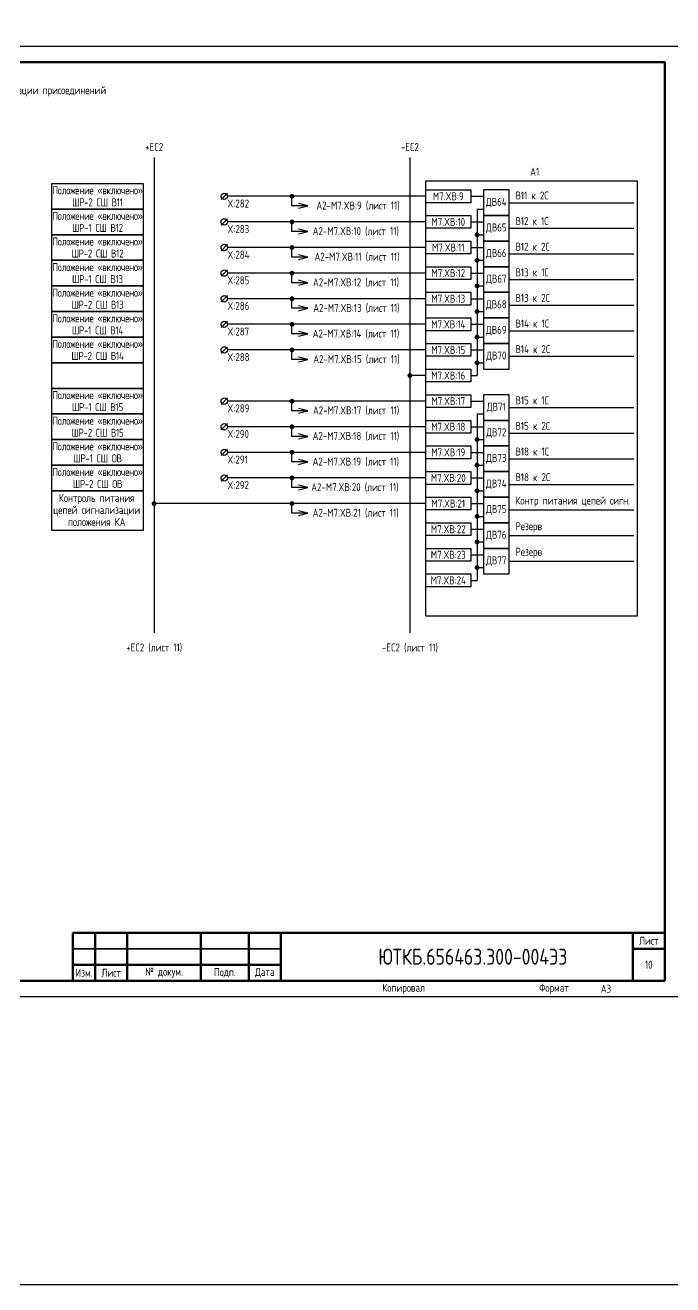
# Model space of a CAD drawing. Header units: millimetres. Extents: x -1612 to 9998, y -90 to 1220.
# Drawn here: x 3995.1 to 4197.5, y -90 to 303.6 of the extents above; entities that cross this region are included whole.
import ezdxf

# ---------------------------------------------------------------- set-up
doc = ezdxf.new("R2010")
doc.units = ezdxf.units.MM
doc.styles.add('Gost_type_A', font='GOST_A.TTF')

# ---------------------------------------------------------------- blocks, each defined once
blk = doc.blocks.new('Формат_А3')
blk.add_lwpolyline([(-420, 297), (0, 297), (0, 0), (-420, 0)], close=True)
at = {"lineweight": 50}
blk.add_lwpolyline([(-400, 292), (-5, 292), (-5, 5), (-400, 5)], close=True, dxfattribs=at)
blk = doc.blocks.new('Штамп малый нижний')
at = {"lineweight": 50}
for points in [[(-185, 15), (-178, 15), (-178, 5), (-185, 5)], [(-178, 15), (-168, 15), (-168, 5), (-178, 5)], [(-168, 15), (-145, 15), (-145, 5), (-168, 5)], [(-145, 15), (-130, 15), (-130, 5), (-145, 5)], [(-130, 15), (-120, 15), (-120, 5), (-130, 5)], [(-120, 15), (-10, 15), (-10, 0), (-120, 0)], [(-10, 15), (0, 15), (0, 10), (-10, 10)], [(-10, 10), (0, 10), (0, 0), (-10, 0)], [(-185, 5), (-178, 5), (-178, 0), (-185, 0)], [(-178, 5), (-168, 5), (-168, 0), (-178, 0)], [(-168, 5), (-145, 5), (-145, 0), (-168, 0)], [(-145, 5), (-130, 5), (-130, 0), (-145, 0)], [(-130, 5), (-120, 5), (-120, 0), (-130, 0)]]:
    blk.add_lwpolyline(points, close=True, dxfattribs=at)
for points in [[(-185, 15), (-178, 15), (-178, 10), (-185, 10)], [(-178, 15), (-168, 15), (-168, 10), (-178, 10)], [(-168, 15), (-145, 15), (-145, 10), (-168, 10)], [(-145, 15), (-130, 15), (-130, 10), (-145, 10)], [(-130, 15), (-120, 15), (-120, 10), (-130, 10)], [(-185, 10), (-178, 10), (-178, 5), (-185, 5)], [(-178, 10), (-168, 10), (-168, 5), (-178, 5)], [(-168, 10), (-145, 10), (-145, 5), (-168, 5)], [(-145, 10), (-130, 10), (-130, 5), (-145, 5)], [(-130, 10), (-120, 10), (-120, 5), (-130, 5)]]:
    blk.add_lwpolyline(points, close=True)
at = {"char_height": 2.5, "style": 'Gost_type_A'}
for s, insert, width, attachment_point in [('Лист', (-5, 12.5), 10, 5), ('№ докум.', (-156.5, 2.5), 23, 5), ('Подп.', (-137.5, 2.5), 15, 5), ('Дата', (-125, 2.5), 10, 5), ('Изм.', (-181.5, 2.5), 7, 5), ('Лист', (-173, 2.5), 10, 5), ('Копировал', (-75, -2.53), 13.1202, 6), ('Формат', (-30, -2.53), 13.1202, 6)]:
    blk.add_mtext(s, dxfattribs=dict(at, insert=insert, width=width, attachment_point=attachment_point))
blk = doc.blocks.new('POINT')
at = {"const_width": 0.75}
blk.add_lwpolyline([(-0.375, 0, 1), (0.375, 0, 1)], format="xyb", close=True, dxfattribs=at)

msp = doc.modelspace()

# ---------------------------------------------------------------- linework, layer by layer
for p, q in [((4035.43, 262.24), (4035.43, 113.66)), ((4115.33, 262.24), (4115.33, 113.66)), ((4058.33, 251.09), (4056.33, 249.09)), ((4120.33, 250.09), (4058.33, 250.09)), ((4078.49, 247.09), (4078.49, 250.09)), ((4134.33, 250.09), (4138.33, 250.09)), ((4146.33, 248.09), (4185.33, 248.09)), ((4083.49, 247.09), (4078.49, 247.09)), ((4136.33, 246.09), (4138.33, 246.09)), ((4136.33, 246.09), (4136.33, 194.09)), ((4058.33, 243.09), (4056.33, 241.09)), ((4120.33, 242.09), (4058.33, 242.09)), ((4078.49, 239.09), (4078.49, 242.09)), ((4134.33, 242.09), (4138.33, 242.09)), ((4146.33, 240.09), (4185.33, 240.09)), ((4083.49, 239.09), (4078.49, 239.09)), ((4136.33, 238.09), (4138.33, 238.09)), ((4058.33, 235.09), (4056.33, 233.09)), ((4120.33, 234.09), (4058.33, 234.09)), ((4078.49, 231.09), (4078.49, 234.09)), ((4134.33, 234.09), (4138.33, 234.09)), ((4083.49, 231.09), (4078.49, 231.09)), ((4136.33, 230.09), (4138.33, 230.09)), ((4146.33, 232.09), (4185.33, 232.09)), ((4058.33, 227.09), (4056.33, 225.09)), ((4120.33, 226.09), (4058.33, 226.09)), ((4078.49, 223.09), (4078.49, 226.09)), ((4134.33, 226.09), (4138.33, 226.09)), ((4083.49, 223.09), (4078.49, 223.09)), ((4136.33, 222.09), (4138.33, 222.09)), ((4146.33, 224.09), (4185.33, 224.09)), ((4058.33, 219.09), (4056.33, 217.09)), ((4120.33, 218.09), (4058.33, 218.09)), ((4078.49, 215.09), (4078.49, 218.09)), ((4134.33, 218.09), (4138.33, 218.09)), ((4083.49, 215.09), (4078.49, 215.09)), ((4136.33, 214.09), (4138.33, 214.09)), ((4146.33, 216.09), (4185.33, 216.09)), ((4058.33, 211.09), (4056.33, 209.09)), ((4120.33, 210.09), (4058.33, 210.09)), ((4078.49, 207.09), (4078.49, 210.09)), ((4134.33, 210.09), (4138.33, 210.09)), ((4083.49, 207.09), (4078.49, 207.09)), ((4136.33, 206.09), (4138.33, 206.09)), ((4146.33, 208.09), (4185.33, 208.09)), ((4058.33, 203.09), (4056.33, 201.09)), ((4120.33, 202.09), (4058.33, 202.09)), ((4078.49, 199.09), (4078.49, 202.09)), ((4134.33, 202.09), (4138.33, 202.09)), ((4083.49, 199.09), (4078.49, 199.09)), ((4136.33, 198.09), (4138.33, 198.09)), ((4146.33, 200.09), (4185.33, 200.09)), ((4120.33, 194.09), (4115.33, 194.09)), ((4134.33, 194.09), (4136.33, 194.09)), ((4058.33, 187.09), (4056.33, 185.09)), ((4120.33, 186.09), (4058.33, 186.09)), ((4078.49, 183.09), (4078.49, 186.09)), ((4134.33, 186.09), (4138.33, 186.09)), ((4083.49, 183.09), (4078.49, 183.09)), ((4136.33, 182.09), (4138.33, 182.09)), ((4136.33, 182.09), (4136.33, 130.09)), ((4146.33, 184.09), (4185.33, 184.09)), ((4058.33, 179.09), (4056.33, 177.09)), ((4120.33, 178.09), (4058.33, 178.09)), ((4078.49, 175.09), (4078.49, 178.09)), ((4134.33, 178.09), (4138.33, 178.09)), ((4083.49, 175.09), (4078.49, 175.09)), ((4136.33, 174.09), (4138.33, 174.09)), ((4146.33, 176.09), (4185.33, 176.09)), ((4058.33, 171.09), (4056.33, 169.09)), ((4120.33, 170.09), (4058.33, 170.09)), ((4078.49, 167.09), (4078.49, 170.09)), ((4134.33, 170.09), (4138.33, 170.09)), ((4083.49, 167.09), (4078.49, 167.09)), ((4136.33, 166.09), (4138.33, 166.09)), ((4146.33, 168.09), (4185.33, 168.09)), ((4058.33, 163.09), (4056.33, 161.09)), ((4120.33, 162.09), (4058.33, 162.09)), ((4078.49, 159.09), (4078.49, 162.09)), ((4134.33, 162.09), (4138.33, 162.09)), ((4083.49, 159.09), (4078.49, 159.09)), ((4136.33, 158.09), (4138.33, 158.09)), ((4146.33, 160.09), (4185.33, 160.09)), ((4120.33, 154.09), (4035.4, 154.09)), ((4078.49, 151.09), (4078.49, 154.09)), ((4134.33, 154.09), (4138.33, 154.09)), ((4083.49, 151.09), (4078.49, 151.09)), ((4136.33, 150.09), (4138.33, 150.09)), ((4146.33, 152.09), (4185.33, 152.09)), ((4134.33, 146.09), (4138.33, 146.09)), ((4136.33, 142.09), (4138.33, 142.09)), ((4146.33, 144.09), (4185.33, 144.09)), ((4134.33, 138.09), (4138.33, 138.09)), ((4136.33, 134.09), (4138.33, 134.09)), ((4146.33, 136.09), (4185.33, 136.09)), ((4134.33, 130.09), (4136.33, 130.09))]:
    msp.add_line(p, q)
for points in [[(-1612, 1220), (9998.36, 1220), (9998.36, -90), (-1612, -90)], [(4031.95, 246.09), (4003.45, 246.09), (4003.45, 254.09), (4031.95, 254.09)], [(4120.33, 254.87), (4186.33, 254.87), (4186.33, 118.91), (4120.33, 118.91)], [(4120.33, 252.09), (4134.33, 252.09), (4134.33, 248.09), (4120.33, 248.09)], [(4031.95, 238.09), (4003.45, 238.09), (4003.45, 246.09), (4031.95, 246.09)], [(4120.33, 244.09), (4134.33, 244.09), (4134.33, 240.09), (4120.33, 240.09)], [(4031.95, 230.09), (4003.45, 230.09), (4003.45, 238.09), (4031.95, 238.09)], [(4120.33, 236.09), (4134.33, 236.09), (4134.33, 232.09), (4120.33, 232.09)], [(4031.95, 222.09), (4003.45, 222.09), (4003.45, 230.09), (4031.95, 230.09)], [(4120.33, 228.09), (4134.33, 228.09), (4134.33, 224.09), (4120.33, 224.09)], [(4031.95, 214.09), (4003.45, 214.09), (4003.45, 222.09), (4031.95, 222.09)], [(4120.33, 220.09), (4134.33, 220.09), (4134.33, 216.09), (4120.33, 216.09)], [(4031.95, 206.09), (4003.45, 206.09), (4003.45, 214.09), (4031.95, 214.09)], [(4120.33, 212.09), (4134.33, 212.09), (4134.33, 208.09), (4120.33, 208.09)], [(4031.95, 198.09), (4003.45, 198.09), (4003.45, 206.09), (4031.95, 206.09)], [(4120.33, 204.09), (4134.33, 204.09), (4134.33, 200.09), (4120.33, 200.09)], [(4031.95, 190.09), (4003.45, 190.09), (4003.45, 198.09), (4031.95, 198.09)], [(4120.33, 196.09), (4134.33, 196.09), (4134.33, 192.09), (4120.33, 192.09)], [(4031.95, 182.09), (4003.45, 182.09), (4003.45, 190.09), (4031.95, 190.09)], [(4120.33, 188.09), (4134.33, 188.09), (4134.33, 184.09), (4120.33, 184.09)], [(4031.95, 174.09), (4003.45, 174.09), (4003.45, 182.09), (4031.95, 182.09)], [(4120.33, 180.09), (4134.33, 180.09), (4134.33, 176.09), (4120.33, 176.09)], [(4031.95, 166.09), (4003.45, 166.09), (4003.45, 174.09), (4031.95, 174.09)], [(4120.33, 172.09), (4134.33, 172.09), (4134.33, 168.09), (4120.33, 168.09)], [(4031.95, 158.09), (4003.45, 158.09), (4003.45, 166.09), (4031.95, 166.09)], [(4120.33, 164.09), (4134.33, 164.09), (4134.33, 160.09), (4120.33, 160.09)], [(4031.95, 145.64), (4003.45, 145.64), (4003.45, 158.09), (4031.95, 158.09)], [(4120.33, 156.09), (4134.33, 156.09), (4134.33, 152.09), (4120.33, 152.09)], [(4120.33, 148.09), (4134.33, 148.09), (4134.33, 144.09), (4120.33, 144.09)], [(4120.33, 140.09), (4134.33, 140.09), (4134.33, 136.09), (4120.33, 136.09)], [(4120.33, 132.09), (4134.33, 132.09), (4134.33, 128.09), (4120.33, 128.09)]]:
    msp.add_lwpolyline(points, close=True)
at = {"ltscale": 4}
for points in [[(4138.33, 244.09), (4146.33, 244.09), (4146.33, 252.09), (4138.33, 252.09)], [(4138.33, 236.09), (4146.33, 236.09), (4146.33, 244.09), (4138.33, 244.09)], [(4138.33, 228.09), (4146.33, 228.09), (4146.33, 236.09), (4138.33, 236.09)], [(4138.33, 220.09), (4146.33, 220.09), (4146.33, 228.09), (4138.33, 228.09)], [(4138.33, 212.09), (4146.33, 212.09), (4146.33, 220.09), (4138.33, 220.09)], [(4138.33, 204.09), (4146.33, 204.09), (4146.33, 212.09), (4138.33, 212.09)], [(4138.33, 196.09), (4146.33, 196.09), (4146.33, 204.09), (4138.33, 204.09)], [(4138.33, 180.09), (4146.33, 180.09), (4146.33, 188.09), (4138.33, 188.09)], [(4138.33, 172.09), (4146.33, 172.09), (4146.33, 180.09), (4138.33, 180.09)], [(4138.33, 164.09), (4146.33, 164.09), (4146.33, 172.09), (4138.33, 172.09)], [(4138.33, 156.09), (4146.33, 156.09), (4146.33, 164.09), (4138.33, 164.09)], [(4138.33, 148.09), (4146.33, 148.09), (4146.33, 156.09), (4138.33, 156.09)], [(4138.33, 140.09), (4146.33, 140.09), (4146.33, 148.09), (4138.33, 148.09)], [(4138.33, 132.09), (4146.33, 132.09), (4146.33, 140.09), (4138.33, 140.09)]]:
    msp.add_lwpolyline(points, close=True, dxfattribs=at)
for points in [[(4080.49, 246.34), (4083.49, 247.09), (4080.49, 247.84)], [(4080.49, 238.34), (4083.49, 239.09), (4080.49, 239.84)], [(4080.49, 230.34), (4083.49, 231.09), (4080.49, 231.84)], [(4080.49, 222.34), (4083.49, 223.09), (4080.49, 223.84)], [(4080.49, 214.34), (4083.49, 215.09), (4080.49, 215.84)], [(4080.49, 206.34), (4083.49, 207.09), (4080.49, 207.84)], [(4080.49, 198.34), (4083.49, 199.09), (4080.49, 199.84)], [(4080.49, 182.34), (4083.49, 183.09), (4080.49, 183.84)], [(4080.49, 174.34), (4083.49, 175.09), (4080.49, 175.84)], [(4080.49, 166.34), (4083.49, 167.09), (4080.49, 167.84)], [(4080.49, 158.34), (4083.49, 159.09), (4080.49, 159.84)], [(4080.49, 150.34), (4083.49, 151.09), (4080.49, 151.84)]]:
    msp.add_lwpolyline(points)
for centre in [(4057.33, 250.09), (4057.33, 242.09), (4057.33, 234.09), (4057.33, 226.09), (4057.33, 218.09), (4057.33, 210.09), (4057.33, 202.09), (4057.33, 186.09), (4057.33, 178.09), (4057.33, 170.09), (4057.33, 162.09)]:
    msp.add_circle(centre, 1)

# ---------------------------------------------------------------- block references
for name, p in [('Формат_А3', (4200, 0)), ('POINT', (4136.33, 238.09)), ('POINT', (4136.33, 230.09)), ('POINT', (4136.33, 222.09)), ('POINT', (4136.33, 214.09)), ('POINT', (4136.33, 206.09)), ('POINT', (4136.33, 198.09)), ('POINT', (4115.33, 194.09)), ('POINT', (4136.33, 174.09)), ('POINT', (4136.33, 166.09)), ('POINT', (4136.33, 158.09)), ('POINT', (4136.33, 150.09)), ('POINT', (4136.33, 142.09)), ('POINT', (4136.33, 134.09)), ('Штамп малый нижний', (4195, 5))]:
    msp.add_blockref(name, p)
at = {"xscale": -1}
for p in [(4078.49, 250.09), (4078.49, 242.09), (4078.49, 234.09), (4078.49, 226.09), (4078.49, 218.09), (4078.49, 210.09), (4078.49, 202.09), (4078.49, 186.09), (4078.49, 178.09), (4078.49, 170.09), (4078.49, 162.09), (4035.4, 154.09), (4078.49, 154.09)]:
    msp.add_blockref('POINT', p, dxfattribs=at)
at = {"rotation": 180}
for p in [(4078.49, 250.09), (4078.49, 242.09), (4078.49, 234.09), (4078.49, 226.09), (4078.49, 218.09), (4078.49, 210.09), (4078.49, 202.09), (4078.49, 186.09), (4078.49, 178.09), (4078.49, 170.09), (4078.49, 162.09), (4035.4, 154.09), (4078.49, 154.09)]:
    msp.add_blockref('POINT', p, dxfattribs=at)

# ---------------------------------------------------------------- texts
at = {"char_height": 2.5, "style": 'Gost_type_A'}
for s, insert, width, attachment_point, line_spacing_factor in [('Цепи фиксации присоединений', (3999.61, 282.89), 181, 5, 0.9), ('A1', (4154.32, 256.5), 66, 8, 0.9), ('{\\T0.95;Положение «включено» ШР-2 СШ В11}', (4017.7, 250.09), 28.5021, 5, 0.9), ('A2-M7.XВ:9 (лист 11)', (4086.12, 247.09), 31, 4, 0.8), ('{\\T0.95;Положение «включено» ШР-1 СШ В12}', (4017.7, 242.09), 28.5021, 5, 0.9), ('A2-M7.XВ:10 (лист 11)', (4084.97, 239.09), 31, 4, 0.8), ('{\\T0.95;Положение «включено» ШР-2 СШ В12}', (4017.7, 234.09), 28.5021, 5, 0.9), ('A2-M7.XВ:11 (лист 11)', (4085.53, 231.09), 31, 4, 0.8), ('{\\T0.95;Положение «включено» ШР-1 СШ В13}', (4017.7, 226.09), 28.5021, 5, 0.9), ('A2-M7.XВ:12 (лист 11)', (4085.05, 223.09), 31, 4, 0.8), ('{\\T0.95;Положение «включено» ШР-2 СШ В13}', (4017.7, 218.09), 28.5021, 5, 0.9), ('A2-M7.XВ:13 (лист 11)', (4085.14, 215.09), 31, 4, 0.8), ('{\\T0.95;Положение «включено» ШР-1 СШ В14}', (4017.7, 210.09), 28.5021, 5, 0.9), ('A2-M7.XВ:14 (лист 11)', (4084.97, 207.09), 31, 4, 0.8), ('{\\T0.95;Положение «включено» ШР-2 СШ В14}', (4017.7, 202.09), 28.5021, 5, 0.9), ('A2-M7.XВ:15 (лист 11)', (4085.14, 199.09), 31, 4, 0.8), ('{\\T0.95;Положение «включено» ШР-1 СШ В15}', (4017.7, 186.09), 28.5021, 5, 0.9), ('{\\T0.95;Положение «включено» ШР-2 СШ В15}', (4017.7, 178.09), 28.5021, 5, 0.9), ('A2-M7.XВ:17 (лист 11)', (4085.06, 183.09), 31, 4, 0.8), ('{\\T0.95;Положение «включено» ШР-1 СШ ОВ}', (4017.7, 170.09), 28.5021, 5, 0.9), ('A2-M7.XВ:18 (лист 11)', (4084.93, 175.09), 31, 4, 0.8), ('A2-M7.XВ:19 (лист 11)', (4084.93, 167.09), 31, 4, 0.8), ('{\\T0.95;Положение «включено» ШР-2 СШ ОВ}', (4017.7, 162.09), 28.5021, 5, 0.9), ('A2-M7.XВ:20 (лист 11)', (4084.5, 159.09), 31, 4, 0.8), ('Контроль питания цепей сигнализации положения КА', (4017.45, 152.09), 28, 5, 0.9), ('A2-M7.XВ:21 (лист 11)', (4084.93, 151.09), 31, 4, 0.8)]:
    msp.add_mtext(s, dxfattribs=dict(at, insert=insert, width=width, attachment_point=attachment_point, line_spacing_factor=line_spacing_factor))
at = {"style": 'Gost_type_A'}
for s, insert, char_height, width, attachment_point in [('+EC2', (4035.43, 264.24), 2.5, 10, 8), ('-EC2', (4115.33, 264.24), 2.5, 10, 8), ('M7.XВ:9', (4127.33, 250.09), 2.5, 14, 5), ('ДВ64', (4142.33, 248.09), 2.5, 7.9998, 5), ('В11 к 2С', (4148.33, 249.09), 2.5, 27.8465, 7), ('M7.XВ:10', (4127.33, 242.09), 2.5, 14, 5), ('ДВ65', (4142.33, 240.09), 2.5, 7.9998, 5), ('В12 к 1С', (4148.33, 241.09), 2.5, 39.1584, 7), ('M7.XВ:11', (4127.33, 234.09), 2.5, 14, 5), ('ДВ66', (4142.33, 232.09), 2.5, 7.9998, 5), ('В12 к 2С', (4148.33, 233.09), 2.5, 27.8465, 7), ('M7.XВ:12', (4127.33, 226.09), 2.5, 14, 5), ('ДВ67', (4142.33, 224.09), 2.5, 7.9998, 5), ('В13 к 1С', (4148.33, 225.09), 2.5, 36.4793, 7), ('M7.XВ:13', (4127.33, 218.09), 2.5, 14, 5), ('ДВ68', (4142.33, 216.09), 2.5, 7.9998, 5), ('В13 к 2С', (4148.33, 217.09), 2.5, 27.8465, 7), ('M7.XВ:14', (4127.33, 210.09), 2.5, 14, 5), ('ДВ69', (4142.33, 208.09), 2.5, 7.9998, 5), ('В14 к 1С', (4148.33, 209.09), 2.5, 35.3878, 7), ('M7.XВ:15', (4127.33, 202.09), 2.5, 14, 5), ('ДВ70', (4142.33, 200.09), 2.5, 7.9998, 5), ('\\pxsm1;В14 к 2С', (4148.33, 201.09), 2.5, 27.8465, 7), ('M7.XВ:16', (4127.33, 194.09), 2.5, 14, 5), ('M7.XВ:17', (4127.33, 186.09), 2.5, 14, 5), ('ДВ71', (4142.33, 184.09), 2.5, 7.9998, 5), ('В15 к 1С', (4148.33, 185.09), 2.5, 35.7119, 7), ('M7.XВ:18', (4127.33, 178.09), 2.5, 14, 5), ('ДВ72', (4142.33, 176.09), 2.5, 7.9998, 5), ('В15 к 2С', (4148.33, 177.09), 2.5, 41.1416, 7), ('M7.XВ:19', (4127.33, 170.09), 2.5, 14, 5), ('ДВ73', (4142.33, 168.09), 2.5, 7.9998, 5), ('В18 к 1С', (4148.33, 169.09), 2.5, 27.8465, 7), ('M7.XВ:20', (4127.33, 162.09), 2.5, 14, 5), ('ДВ74', (4142.33, 160.09), 2.5, 7.9998, 5), ('В18 к 2С', (4148.33, 161.09), 2.5, 27.8465, 7), ('M7.XВ:21', (4127.33, 154.09), 2.5, 14, 5), ('ДВ75', (4142.33, 152.09), 2.5, 7.9998, 5), ('Контр питания цепей сигн.', (4148.33, 153.09), 2.5, 38.2154, 7), ('M7.XВ:22', (4127.33, 146.09), 2.5, 14, 5), ('Резерв', (4148.33, 145.09), 2.5, 35.3544, 7), ('ДВ76', (4142.33, 144.09), 2.5, 7.9998, 5), ('M7.XВ:23', (4127.33, 138.09), 2.5, 14, 5), ('Резерв', (4148.33, 137.09), 2.5, 27.8465, 7), ('ДВ77', (4142.33, 136.09), 2.5, 7.9998, 5), ('M7.XВ:24', (4127.33, 130.09), 2.5, 14, 5), ('+EC2 (лист 11)', (4035.43, 110.37), 2.5, 20, 2), ('-EC2 (лист 11)', (4115.33, 110.37), 2.5, 20, 2), ('ЮТКБ.656463.300-004Э3', (4135, 12.5), 5, 120, 5), ('10', (4190, 10), 2.5, 10, 5), ('A3', (4175, 2.5), 2.5, 20, 4)]:
    msp.add_mtext(s, dxfattribs=dict(at, insert=insert, char_height=char_height, width=width, attachment_point=attachment_point))
at = {"color": 210, "char_height": 2.5, "width": 8, "attachment_point": 1, "line_spacing_factor": 0.9, "style": 'Gost_type_A'}
for s, insert in [('X:282', (4058.33, 249.09)), ('X:283', (4058.33, 241.09)), ('X:284', (4058.33, 233.09)), ('X:285', (4058.33, 225.09)), ('X:286', (4058.33, 217.09)), ('X:287', (4058.33, 209.09)), ('X:288', (4058.33, 201.09)), ('X:289', (4058.33, 185.09)), ('X:290', (4058.33, 177.09)), ('X:291', (4058.33, 169.09)), ('X:292', (4058.33, 161.09))]:
    msp.add_mtext(s, dxfattribs=dict(at, insert=insert))

doc.saveas('drawing.dxf')
